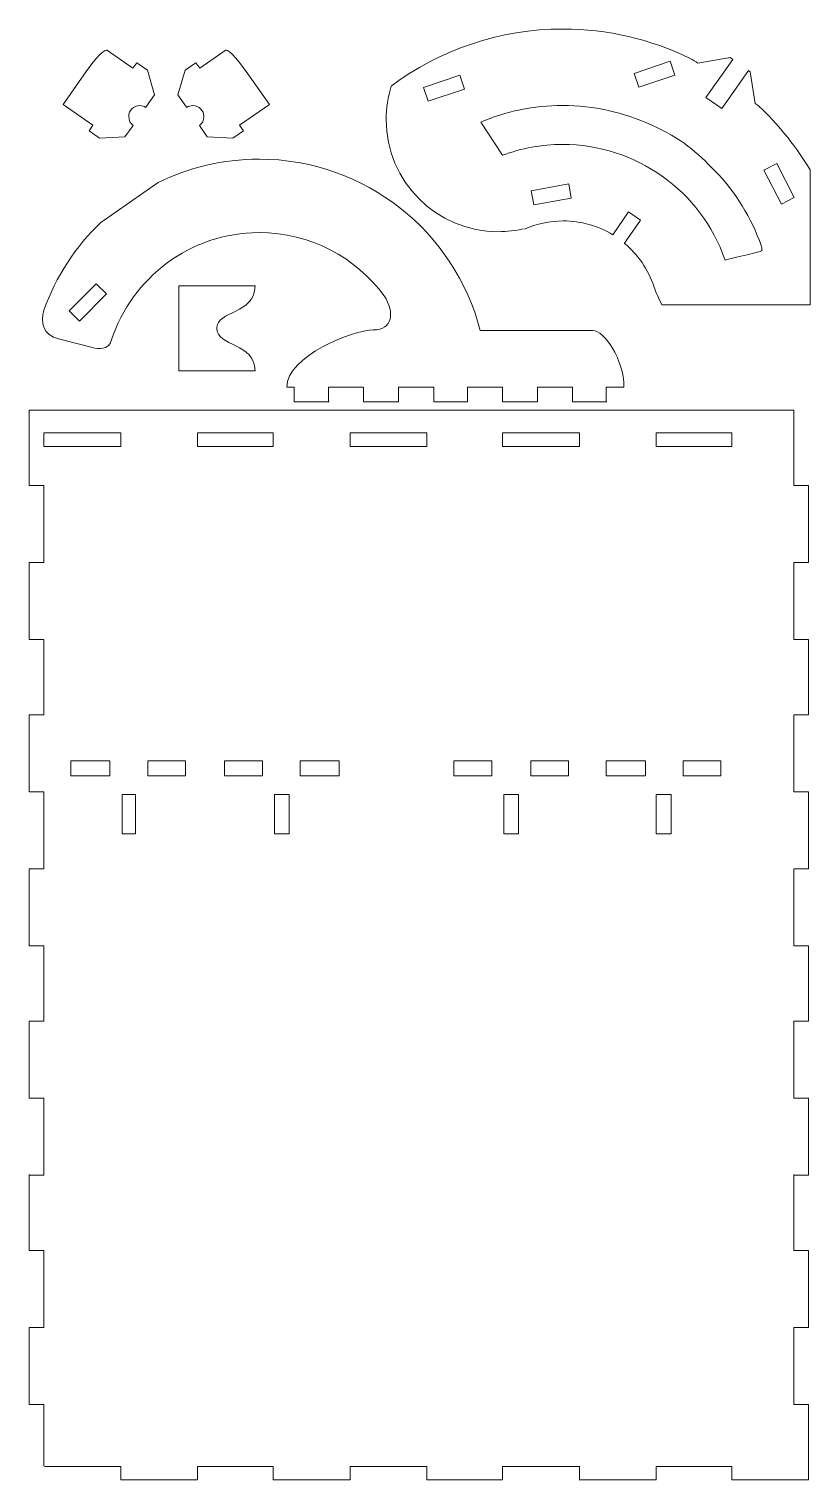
# Model space of a CAD drawing. Header units: millimetres. Extents: x -85 to 85, y -161 to 155.
import ezdxf

# ---------------------------------------------------------------- set-up
doc = ezdxf.new("R2010")
doc.units = ezdxf.units.MM
doc.header["$MEASUREMENT"] = 0
doc.layers.add('Layer 1', color=7, linetype='Continuous')

msp = doc.modelspace()

# ---------------------------------------------------------------- linework, layer by layer
at = {"layer": 'Layer 1', "color": 1, "lineweight": 9}
for points, knots in [([(22.9, 111.96), (21.12, 111.54), (19.27, 111.33), (17.37, 111.33), (17.37, 111.33), (3.88, 111.33), (-7.06, 122.26), (-7.06, 135.76), (-7.06, 135.76), (-7.06, 138.29), (-6.68, 140.73), (-5.96, 143.02), (-5.96, 143.02), (-5.96, 143.02), (-5.99, 143.05), (-5.99, 143.05), (-5.99, 143.05), (4.58, 150.92), (17.62, 155.49), (31.49, 155.49), (31.49, 155.49), (41.2, 155.49), (50.51, 153.33), (59.17, 149.06), (59.17, 149.06), (59.77, 148.76), (60.35, 148.42), (60.89, 148.04), (60.89, 148.04), (60.89, 148.04), (67.89, 149.27), (67.89, 149.27), (67.89, 149.27), (67.89, 149.27), (68.46, 148.86), (68.46, 148.86), (68.46, 148.86), (68.46, 148.86), (65.63, 144.86), (65.63, 144.86), (65.63, 144.86), (65.63, 144.86), (62.63, 140.59), (62.63, 140.59), (62.63, 140.59), (62.63, 140.59), (66.07, 138.16), (66.07, 138.16), (66.07, 138.16), (66.07, 138.16), (69.19, 142.58), (69.19, 142.58), (69.19, 142.58), (69.19, 142.58), (71.91, 146.43), (71.91, 146.43), (71.91, 146.43), (71.91, 146.43), (72.3, 146.16), (72.3, 146.16), (72.3, 146.16), (72.3, 146.16), (73.38, 139.28), (73.38, 139.28), (73.38, 139.28), (73.93, 138.9), (74.4, 138.47), (74.88, 138.01), (74.88, 138.01), (78.94, 134.11), (82.37, 129.66), (85.31, 124.82), (85.31, 124.82), (85.31, 124.82), (85.31, 95.4), (85.31, 95.4), (85.31, 95.4), (85.31, 95.4), (53.05, 95.4), (53.05, 95.4), (53.05, 95.4), (52.31, 96.87), (51.72, 97.97), (51.29, 99.39), (51.29, 99.39), (50.03, 103.13), (47.79, 106.37), (44.91, 108.78), (44.91, 108.78), (44.91, 108.78), (44.91, 108.8), (44.91, 108.8), (44.91, 108.8), (44.91, 108.8), (48.39, 113.85), (48.39, 113.85), (48.39, 113.85), (48.39, 113.85), (45.78, 115.65), (45.78, 115.65), (45.78, 115.65), (45.78, 115.65), (42.34, 110.66), (42.34, 110.66), (42.34, 110.66), (39.15, 112.59), (35.42, 113.68), (31.5, 113.68), (31.5, 113.68), (28.57, 113.68), (25.7, 113.05), (23.08, 111.89)], [0, 0, 0, 0, 0.034483, 0.034483, 0.034483, 0.034483, 0.068966, 0.068966, 0.068966, 0.068966, 0.103448, 0.103448, 0.103448, 0.103448, 0.137931, 0.137931, 0.137931, 0.137931, 0.172414, 0.172414, 0.172414, 0.172414, 0.206897, 0.206897, 0.206897, 0.206897, 0.241379, 0.241379, 0.241379, 0.241379, 0.275862, 0.275862, 0.275862, 0.275862, 0.310345, 0.310345, 0.310345, 0.310345, 0.344828, 0.344828, 0.344828, 0.344828, 0.37931, 0.37931, 0.37931, 0.37931, 0.413793, 0.413793, 0.413793, 0.413793, 0.448276, 0.448276, 0.448276, 0.448276, 0.482759, 0.482759, 0.482759, 0.482759, 0.517241, 0.517241, 0.517241, 0.517241, 0.551724, 0.551724, 0.551724, 0.551724, 0.586207, 0.586207, 0.586207, 0.586207, 0.62069, 0.62069, 0.62069, 0.62069, 0.655172, 0.655172, 0.655172, 0.655172, 0.689655, 0.689655, 0.689655, 0.689655, 0.724138, 0.724138, 0.724138, 0.724138, 0.758621, 0.758621, 0.758621, 0.758621, 0.793103, 0.793103, 0.793103, 0.793103, 0.827586, 0.827586, 0.827586, 0.827586, 0.862069, 0.862069, 0.862069, 0.862069, 0.896552, 0.896552, 0.896552, 0.896552, 0.931034, 0.931034, 0.931034, 0.931034, 1, 1, 1, 1]), ([(-59.41, 138.4), (-59.8, 138.66), (-60.26, 138.81), (-60.76, 138.81), (-60.76, 138.81), (-62.09, 138.81), (-63.17, 137.75), (-63.17, 136.42), (-63.17, 136.42), (-63.17, 135.62), (-62.78, 134.79), (-62.19, 134.49), (-62.19, 134.49), (-62.19, 134.49), (-62.19, 134.49), (-62.19, 134.49), (-62.19, 134.49), (-62.19, 134.49), (-64.03, 131.98), (-64.03, 131.98), (-64.03, 131.98), (-64.03, 131.98), (-64.03, 131.98), (-64.03, 131.98), (-64.03, 131.98), (-64.03, 131.98), (-69.53, 131.71), (-69.53, 131.71), (-69.53, 131.71), (-69.53, 131.71), (-71.82, 133.33), (-71.82, 133.33), (-71.82, 133.33), (-71.82, 133.33), (-70.97, 134.54), (-70.97, 134.54), (-70.97, 134.54), (-70.97, 134.54), (-77.44, 139.08), (-77.44, 139.08), (-77.44, 139.08), (-77.44, 139.08), (-72.43, 146.23), (-72.43, 146.23), (-72.43, 146.23), (-68.75, 151.47), (-67.89, 150.89), (-67.81, 150.81), (-67.81, 150.81), (-67.81, 150.81), (-62.27, 146.93), (-62.27, 146.93), (-62.27, 146.93), (-62.27, 146.93), (-61.42, 148.13), (-61.42, 148.13), (-61.42, 148.13), (-61.42, 148.13), (-59.11, 146.5), (-59.11, 146.5), (-59.11, 146.5), (-59.11, 146.5), (-57.52, 141.13), (-57.52, 141.13), (-57.52, 141.13), (-57.52, 141.13), (-59.41, 138.43), (-59.41, 138.43)], [0, 0, 0, 0, 0.055556, 0.055556, 0.055556, 0.055556, 0.111111, 0.111111, 0.111111, 0.111111, 0.166667, 0.166667, 0.166667, 0.166667, 0.222222, 0.222222, 0.222222, 0.222222, 0.277778, 0.277778, 0.277778, 0.277778, 0.333333, 0.333333, 0.333333, 0.333333, 0.388889, 0.388889, 0.388889, 0.388889, 0.444444, 0.444444, 0.444444, 0.444444, 0.5, 0.5, 0.5, 0.5, 0.555556, 0.555556, 0.555556, 0.555556, 0.611111, 0.611111, 0.611111, 0.611111, 0.666667, 0.666667, 0.666667, 0.666667, 0.722222, 0.722222, 0.722222, 0.722222, 0.777778, 0.777778, 0.777778, 0.777778, 0.833333, 0.833333, 0.833333, 0.833333, 0.888889, 0.888889, 0.888889, 0.888889, 1, 1, 1, 1]), ([(-50.55, 138.4), (-50.16, 138.66), (-49.7, 138.81), (-49.2, 138.81), (-49.2, 138.81), (-47.87, 138.81), (-46.79, 137.75), (-46.79, 136.42), (-46.79, 136.42), (-46.79, 135.62), (-47.17, 134.79), (-47.77, 134.49), (-47.77, 134.49), (-47.77, 134.49), (-47.77, 134.49), (-47.77, 134.49), (-47.77, 134.49), (-47.77, 134.49), (-46.1, 131.98), (-46.1, 131.98), (-46.1, 131.98), (-46.1, 131.98), (-46.1, 131.98), (-46.1, 131.98), (-46.1, 131.98), (-46.1, 131.98), (-40.51, 131.71), (-40.51, 131.71), (-40.51, 131.71), (-40.51, 131.71), (-38.18, 133.33), (-38.18, 133.33), (-38.18, 133.33), (-38.18, 133.33), (-39.01, 134.54), (-39.01, 134.54), (-39.01, 134.54), (-39.01, 134.54), (-32.52, 139.08), (-32.52, 139.08), (-32.52, 139.08), (-32.52, 139.08), (-37.54, 146.23), (-37.54, 146.23), (-37.54, 146.23), (-41.21, 151.47), (-42.07, 150.89), (-42.15, 150.81), (-42.15, 150.81), (-42.15, 150.81), (-47.69, 146.93), (-47.69, 146.93), (-47.69, 146.93), (-47.69, 146.93), (-48.54, 148.13), (-48.54, 148.13), (-48.54, 148.13), (-48.54, 148.13), (-50.85, 146.5), (-50.85, 146.5), (-50.85, 146.5), (-50.85, 146.5), (-52.44, 141.13), (-52.44, 141.13), (-52.44, 141.13), (-52.44, 141.13), (-50.55, 138.43), (-50.55, 138.43)], [0, 0, 0, 0, 0.055556, 0.055556, 0.055556, 0.055556, 0.111111, 0.111111, 0.111111, 0.111111, 0.166667, 0.166667, 0.166667, 0.166667, 0.222222, 0.222222, 0.222222, 0.222222, 0.277778, 0.277778, 0.277778, 0.277778, 0.333333, 0.333333, 0.333333, 0.333333, 0.388889, 0.388889, 0.388889, 0.388889, 0.444444, 0.444444, 0.444444, 0.444444, 0.5, 0.5, 0.5, 0.5, 0.555556, 0.555556, 0.555556, 0.555556, 0.611111, 0.611111, 0.611111, 0.611111, 0.666667, 0.666667, 0.666667, 0.666667, 0.722222, 0.722222, 0.722222, 0.722222, 0.777778, 0.777778, 0.777778, 0.777778, 0.833333, 0.833333, 0.833333, 0.833333, 0.888889, 0.888889, 0.888889, 0.888889, 1, 1, 1, 1]), ([(54.86, 148.45), (54.86, 148.45), (55.87, 145.45), (55.87, 145.45), (55.87, 145.45), (55.87, 145.45), (47.97, 142.8), (47.97, 142.8), (47.97, 142.8), (47.97, 142.8), (46.96, 145.8), (46.96, 145.8), (46.96, 145.8), (46.96, 145.8), (54.86, 148.45), (54.86, 148.45)], [0, 0, 0, 0, 0.2, 0.2, 0.2, 0.2, 0.4, 0.4, 0.4, 0.4, 0.6, 0.6, 0.6, 0.6, 1, 1, 1, 1]), ([(8.98, 145.4), (8.98, 145.4), (9.99, 142.4), (9.99, 142.4), (9.99, 142.4), (9.99, 142.4), (2.09, 139.75), (2.09, 139.75), (2.09, 139.75), (2.09, 139.75), (1.08, 142.75), (1.08, 142.75), (1.08, 142.75), (1.08, 142.75), (8.98, 145.4), (8.98, 145.4)], [0, 0, 0, 0, 0.2, 0.2, 0.2, 0.2, 0.4, 0.4, 0.4, 0.4, 0.6, 0.6, 0.6, 0.6, 1, 1, 1, 1]), ([(18.31, 127.97), (18.31, 127.97), (13.58, 135.2), (13.58, 135.2), (13.58, 135.2), (13.58, 135.2), (13.58, 135.2), (13.58, 135.2), (13.58, 135.2), (18.87, 137.54), (25.11, 138.82), (31.41, 138.82), (31.41, 138.82), (38.16, 138.82), (44.63, 137.4), (50.7, 134.58), (50.7, 134.58), (57.39, 131.69), (60.66, 128.57), (64.6, 124.62), (64.6, 124.62), (69.06, 119.96), (72.54, 114.32), (74.7, 108.29), (74.7, 108.29), (74.8, 107.94), (74.82, 107.69), (74.82, 107.53), (74.82, 107.53), (74.82, 107.34), (74.79, 107.23), (74.77, 107.2), (74.77, 107.2), (74.75, 107.17), (74.58, 107.03), (74.16, 106.93), (74.16, 106.93), (74.06, 106.91), (67.22, 105.27), (66.79, 105.16), (66.79, 105.16), (61.54, 120.26), (47.38, 130.34), (31.34, 130.34), (31.34, 130.34), (26.82, 130.34), (22.42, 129.52), (18.27, 127.97)], [0, 0, 0, 0, 0.076923, 0.076923, 0.076923, 0.076923, 0.153846, 0.153846, 0.153846, 0.153846, 0.230769, 0.230769, 0.230769, 0.230769, 0.307692, 0.307692, 0.307692, 0.307692, 0.384615, 0.384615, 0.384615, 0.384615, 0.461538, 0.461538, 0.461538, 0.461538, 0.538462, 0.538462, 0.538462, 0.538462, 0.615385, 0.615385, 0.615385, 0.615385, 0.692308, 0.692308, 0.692308, 0.692308, 0.769231, 0.769231, 0.769231, 0.769231, 0.846154, 0.846154, 0.846154, 0.846154, 1, 1, 1, 1]), ([(-7.5, 97.37), (-5.12, 93.64), (-5.64, 89.93), (-9.88, 89.93), (-9.88, 89.93), (-14.17, 89.93), (-28.74, 84.23), (-28.74, 77.46), (-28.74, 77.46), (-28.74, 77.46), (-27.08, 77.46), (-27.08, 77.46), (-27.08, 77.46), (-27.08, 77.46), (-27.08, 74.23), (-27.08, 74.23), (-27.08, 74.23), (-27.08, 74.23), (-19.51, 74.23), (-19.51, 74.23), (-19.51, 74.23), (-19.51, 74.23), (-19.64, 74.23), (-19.64, 74.23), (-19.64, 74.23), (-19.64, 74.23), (-19.64, 77.46), (-19.64, 77.46), (-19.64, 77.46), (-19.64, 77.46), (-12, 77.46), (-12, 77.46), (-12, 77.46), (-12, 77.46), (-12, 74.23), (-12, 74.23), (-12, 74.23), (-12, 74.23), (-4.36, 74.23), (-4.36, 74.23), (-4.36, 74.23), (-4.36, 74.23), (-4.36, 77.46), (-4.36, 77.46), (-4.36, 77.46), (-4.36, 77.46), (3.29, 77.46), (3.29, 77.46), (3.29, 77.46), (3.29, 77.46), (3.29, 74.23), (3.29, 74.23), (3.29, 74.23), (3.29, 74.23), (10.64, 74.23), (10.64, 74.23), (10.64, 74.23), (10.64, 74.23), (10.64, 77.46), (10.64, 77.46), (10.64, 77.46), (10.64, 77.46), (18.28, 77.46), (18.28, 77.46), (18.28, 77.46), (18.28, 77.46), (18.28, 74.23), (18.28, 74.23), (18.28, 74.23), (18.28, 74.23), (25.92, 74.23), (25.92, 74.23), (25.92, 74.23), (25.92, 74.23), (25.92, 77.46), (25.92, 77.46), (25.92, 77.46), (25.92, 77.46), (33.57, 77.46), (33.57, 77.46), (33.57, 77.46), (33.57, 77.46), (33.57, 74.23), (33.57, 74.23), (33.57, 74.23), (33.57, 74.23), (41.04, 74.23), (41.04, 74.23), (41.04, 74.23), (41.04, 74.23), (40.92, 74.23), (40.92, 74.23), (40.92, 74.23), (40.92, 74.23), (40.92, 77.46), (40.92, 77.46), (40.92, 77.46), (40.92, 77.46), (44.77, 77.46), (44.77, 77.46), (44.77, 77.46), (44.77, 83.64), (40.36, 89.81), (38.01, 89.81), (38.01, 89.81), (38.01, 89.81), (13.43, 89.81), (13.43, 89.81), (13.43, 89.81), (7.89, 111.27), (-11.59, 127.14), (-34.77, 127.14), (-34.77, 127.14), (-42.65, 127.14), (-50.11, 125.32), (-56.74, 122.06), (-56.74, 122.06), (-56.74, 122.06), (-69.24, 113.36), (-69.24, 113.36), (-69.24, 113.36), (-74.76, 108.06), (-79.05, 101.57), (-81.67, 94.22), (-81.67, 94.22), (-81.67, 94.22), (-81.67, 94.22), (-81.67, 94.22), (-81.67, 94.22), (-82.52, 91.58), (-81.79, 88.75), (-78.46, 87.96), (-78.46, 87.96), (-78.46, 87.96), (-71.08, 86.08), (-71.08, 86.08), (-71.08, 86.08), (-69.79, 85.77), (-67.63, 85.4), (-66.9, 87.75), (-66.9, 87.75), (-66.9, 87.75), (-66.9, 87.75), (-66.9, 87.75), (-66.9, 87.75), (-62.49, 101.28), (-49.77, 111.13), (-34.77, 111.13), (-34.77, 111.13), (-23.57, 111.13), (-13.65, 105.72), (-7.5, 97.34)], [0, 0, 0, 0, 0.025641, 0.025641, 0.025641, 0.025641, 0.051282, 0.051282, 0.051282, 0.051282, 0.076923, 0.076923, 0.076923, 0.076923, 0.102564, 0.102564, 0.102564, 0.102564, 0.128205, 0.128205, 0.128205, 0.128205, 0.153846, 0.153846, 0.153846, 0.153846, 0.179487, 0.179487, 0.179487, 0.179487, 0.205128, 0.205128, 0.205128, 0.205128, 0.230769, 0.230769, 0.230769, 0.230769, 0.25641, 0.25641, 0.25641, 0.25641, 0.282051, 0.282051, 0.282051, 0.282051, 0.307692, 0.307692, 0.307692, 0.307692, 0.333333, 0.333333, 0.333333, 0.333333, 0.358974, 0.358974, 0.358974, 0.358974, 0.384615, 0.384615, 0.384615, 0.384615, 0.410256, 0.410256, 0.410256, 0.410256, 0.435897, 0.435897, 0.435897, 0.435897, 0.461538, 0.461538, 0.461538, 0.461538, 0.487179, 0.487179, 0.487179, 0.487179, 0.512821, 0.512821, 0.512821, 0.512821, 0.538462, 0.538462, 0.538462, 0.538462, 0.564103, 0.564103, 0.564103, 0.564103, 0.589744, 0.589744, 0.589744, 0.589744, 0.615385, 0.615385, 0.615385, 0.615385, 0.641026, 0.641026, 0.641026, 0.641026, 0.666667, 0.666667, 0.666667, 0.666667, 0.692308, 0.692308, 0.692308, 0.692308, 0.717949, 0.717949, 0.717949, 0.717949, 0.74359, 0.74359, 0.74359, 0.74359, 0.769231, 0.769231, 0.769231, 0.769231, 0.794872, 0.794872, 0.794872, 0.794872, 0.820513, 0.820513, 0.820513, 0.820513, 0.846154, 0.846154, 0.846154, 0.846154, 0.871795, 0.871795, 0.871795, 0.871795, 0.897436, 0.897436, 0.897436, 0.897436, 0.923077, 0.923077, 0.923077, 0.923077, 0.948718, 0.948718, 0.948718, 0.948718, 1, 1, 1, 1]), ([(75.25, 124.76), (75.25, 124.76), (78.07, 126.21), (78.07, 126.21), (78.07, 126.21), (78.07, 126.21), (81.88, 118.8), (81.88, 118.8), (81.88, 118.8), (81.88, 118.8), (79.07, 117.35), (79.07, 117.35), (79.07, 117.35), (79.07, 117.35), (75.25, 124.76), (75.25, 124.76)], [0, 0, 0, 0, 0.2, 0.2, 0.2, 0.2, 0.4, 0.4, 0.4, 0.4, 0.6, 0.6, 0.6, 0.6, 1, 1, 1, 1]), ([(32.72, 121.78), (32.72, 121.78), (33.29, 118.67), (33.29, 118.67), (33.29, 118.67), (33.29, 118.67), (25.1, 117.15), (25.1, 117.15), (25.1, 117.15), (25.1, 117.15), (24.52, 120.27), (24.52, 120.27), (24.52, 120.27), (24.52, 120.27), (32.72, 121.78), (32.72, 121.78)], [0, 0, 0, 0, 0.2, 0.2, 0.2, 0.2, 0.4, 0.4, 0.4, 0.4, 0.6, 0.6, 0.6, 0.6, 1, 1, 1, 1]), ([(-73.9, 91.87), (-73.9, 91.87), (-76.14, 94.11), (-76.14, 94.11), (-76.14, 94.11), (-76.14, 94.11), (-70.25, 100), (-70.25, 100), (-70.25, 100), (-70.25, 100), (-68.01, 97.76), (-68.01, 97.76), (-68.01, 97.76), (-68.01, 97.76), (-73.9, 91.87), (-73.9, 91.87)], [0, 0, 0, 0, 0.2, 0.2, 0.2, 0.2, 0.4, 0.4, 0.4, 0.4, 0.6, 0.6, 0.6, 0.6, 1, 1, 1, 1]), ([(-35.64, 80.99), (-35.64, 87.17), (-43.98, 86.32), (-43.98, 90.25), (-43.98, 90.25), (-43.98, 94.18), (-35.64, 93.34), (-35.64, 99.51), (-35.64, 99.51), (-35.64, 99.51), (-43.98, 99.51), (-43.98, 99.51), (-43.98, 99.51), (-43.98, 99.51), (-52.27, 99.51), (-52.27, 99.51), (-52.27, 99.51), (-52.27, 99.51), (-52.27, 80.99), (-52.27, 80.99), (-52.27, 80.99), (-52.27, 80.99), (-43.98, 80.99), (-43.98, 80.99), (-43.98, 80.99), (-43.98, 80.99), (-35.64, 80.99), (-35.64, 80.99)], [0, 0, 0, 0, 0.25, 0.25, 0.25, 0.25, 0.375, 0.375, 0.375, 0.375, 0.5, 0.5, 0.5, 0.5, 0.625, 0.625, 0.625, 0.625, 0.75, 0.75, 0.75, 0.75, 0.875, 0.875, 0.875, 0.875, 1, 1, 1, 1]), ([(-81.67, -157.56), (-81.67, -157.56), (-81.67, -144.19), (-81.67, -144.19), (-81.67, -144.19), (-81.67, -144.19), (-84.9, -144.19), (-84.9, -144.19), (-84.9, -144.19), (-84.9, -144.19), (-84.9, -127.43), (-84.9, -127.43), (-84.9, -127.43), (-84.9, -127.43), (-81.67, -127.43), (-81.67, -127.43), (-81.67, -127.43), (-81.67, -127.43), (-81.67, -110.68), (-81.67, -110.68), (-81.67, -110.68), (-81.67, -110.68), (-84.9, -110.68), (-84.9, -110.68), (-84.9, -110.68), (-84.9, -110.68), (-84.9, -94.09), (-84.9, -94.09), (-84.9, -94.09), (-84.9, -94.09), (-84.9, -94.21), (-84.9, -94.21), (-84.9, -94.21), (-84.9, -94.21), (-81.67, -94.21), (-81.67, -94.21), (-81.67, -94.21), (-81.67, -94.21), (-81.67, -77.46), (-81.67, -77.46), (-81.67, -77.46), (-81.67, -77.46), (-84.9, -77.46), (-84.9, -77.46), (-84.9, -77.46), (-84.9, -77.46), (-84.9, -60.7), (-84.9, -60.7), (-84.9, -60.7), (-84.9, -60.7), (-81.67, -60.7), (-81.67, -60.7), (-81.67, -60.7), (-81.67, -60.7), (-81.67, -44.24), (-81.67, -44.24), (-81.67, -44.24), (-81.67, -44.24), (-84.9, -44.24), (-84.9, -44.24), (-84.9, -44.24), (-84.9, -44.24), (-84.9, -27.48), (-84.9, -27.48), (-84.9, -27.48), (-84.9, -27.48), (-81.67, -27.48), (-81.67, -27.48), (-81.67, -27.48), (-81.67, -27.48), (-81.67, -10.73), (-81.67, -10.73), (-81.67, -10.73), (-81.67, -10.73), (-84.9, -10.73), (-84.9, -10.73), (-84.9, -10.73), (-84.9, -10.73), (-84.9, 6.03), (-84.9, 6.03), (-84.9, 6.03), (-84.9, 6.03), (-81.67, 6.03), (-81.67, 6.03), (-81.67, 6.03), (-81.67, 6.03), (-81.67, 22.49), (-81.67, 22.49), (-81.67, 22.49), (-81.67, 22.49), (-84.9, 22.49), (-84.9, 22.49), (-84.9, 22.49), (-84.9, 22.49), (-84.9, 39.22), (-84.9, 39.22), (-84.9, 39.22), (-84.9, 39.22), (-84.9, 39.25), (-84.9, 39.25), (-84.9, 39.25), (-84.9, 39.25), (-81.67, 39.25), (-81.67, 39.25), (-81.67, 39.25), (-81.67, 39.25), (-81.67, 56), (-81.67, 56), (-81.67, 56), (-81.67, 56), (-84.9, 56), (-84.9, 56), (-84.9, 56), (-84.9, 56), (-84.9, 72.47), (-84.9, 72.47), (-84.9, 72.47), (-84.9, 72.47), (81.78, 72.47), (81.78, 72.47), (81.78, 72.47), (81.78, 72.47), (81.78, 56), (81.78, 56), (81.78, 56), (81.78, 56), (85.01, 56), (85.01, 56), (85.01, 56), (85.01, 56), (85.01, 39.25), (85.01, 39.25), (85.01, 39.25), (85.01, 39.25), (81.78, 39.25), (81.78, 39.25), (81.78, 39.25), (81.78, 39.25), (81.78, 39.22), (81.78, 39.22), (81.78, 39.22), (81.78, 39.22), (81.78, 22.49), (81.78, 22.49), (81.78, 22.49), (81.78, 22.49), (85.01, 22.49), (85.01, 22.49), (85.01, 22.49), (85.01, 22.49), (85.01, 6.03), (85.01, 6.03), (85.01, 6.03), (85.01, 6.03), (81.78, 6.03), (81.78, 6.03), (81.78, 6.03), (81.78, 6.03), (81.78, -10.73), (81.78, -10.73), (81.78, -10.73), (81.78, -10.73), (85.01, -10.73), (85.01, -10.73), (85.01, -10.73), (85.01, -10.73), (85.01, -27.48), (85.01, -27.48), (85.01, -27.48), (85.01, -27.48), (81.78, -27.48), (81.78, -27.48), (81.78, -27.48), (81.78, -27.48), (81.78, -44.24), (81.78, -44.24), (81.78, -44.24), (81.78, -44.24), (85.01, -44.24), (85.01, -44.24), (85.01, -44.24), (85.01, -44.24), (85.01, -60.7), (85.01, -60.7), (85.01, -60.7), (85.01, -60.7), (81.78, -60.7), (81.78, -60.7), (81.78, -60.7), (81.78, -60.7), (81.78, -77.46), (81.78, -77.46), (81.78, -77.46), (81.78, -77.46), (85.01, -77.46), (85.01, -77.46), (85.01, -77.46), (85.01, -77.46), (85.01, -94.21), (85.01, -94.21), (85.01, -94.21), (85.01, -94.21), (81.78, -94.21), (81.78, -94.21), (81.78, -94.21), (81.78, -94.21), (81.78, -94.09), (81.78, -94.09), (81.78, -94.09), (81.78, -94.09), (81.78, -110.68), (81.78, -110.68), (81.78, -110.68), (81.78, -110.68), (85.01, -110.68), (85.01, -110.68), (85.01, -110.68), (85.01, -110.68), (85.01, -127.43), (85.01, -127.43), (85.01, -127.43), (85.01, -127.43), (81.78, -127.43), (81.78, -127.43), (81.78, -127.43), (81.78, -127.43), (81.78, -144.19), (81.78, -144.19), (81.78, -144.19), (81.78, -144.19), (85.01, -144.19), (85.01, -144.19), (85.01, -144.19), (85.01, -144.19), (85.01, -160.65), (85.01, -160.65), (85.01, -160.65), (85.01, -160.65), (68.26, -160.65), (68.26, -160.65), (68.26, -160.65), (68.26, -160.65), (68.26, -157.71), (68.26, -157.71), (68.26, -157.71), (68.26, -157.71), (51.79, -157.71), (51.79, -157.71), (51.79, -157.71), (51.79, -157.71), (51.79, -160.65), (51.79, -160.65), (51.79, -160.65), (51.79, -160.65), (35.03, -160.65), (35.03, -160.65), (35.03, -160.65), (35.03, -160.65), (35.04, -160.65), (35.04, -160.65), (35.04, -160.65), (35.04, -160.65), (35.04, -157.71), (35.04, -157.71), (35.04, -157.71), (35.04, -157.71), (18.28, -157.71), (18.28, -157.71), (18.28, -157.71), (18.28, -157.71), (18.28, -160.65), (18.28, -160.65), (18.28, -160.65), (18.28, -160.65), (1.82, -160.65), (1.82, -160.65), (1.82, -160.65), (1.82, -160.65), (1.82, -157.71), (1.82, -157.71), (1.82, -157.71), (1.82, -157.71), (-14.94, -157.71), (-14.94, -157.71), (-14.94, -157.71), (-14.94, -157.71), (-14.94, -160.65), (-14.94, -160.65), (-14.94, -160.65), (-14.94, -160.65), (-31.69, -160.65), (-31.69, -160.65), (-31.69, -160.65), (-31.69, -160.65), (-31.69, -157.71), (-31.69, -157.71), (-31.69, -157.71), (-31.69, -157.71), (-48.16, -157.71), (-48.16, -157.71), (-48.16, -157.71), (-48.16, -157.71), (-48.16, -160.65), (-48.16, -160.65), (-48.16, -160.65), (-48.16, -160.65), (-64.91, -160.65), (-64.91, -160.65), (-64.91, -160.65), (-64.91, -160.65), (-64.91, -157.71), (-64.91, -157.71), (-64.91, -157.71), (-64.91, -157.71), (-81.52, -157.71), (-81.52, -157.71)], [0, 0, 0, 0, 0.0125, 0.0125, 0.0125, 0.0125, 0.025, 0.025, 0.025, 0.025, 0.0375, 0.0375, 0.0375, 0.0375, 0.05, 0.05, 0.05, 0.05, 0.0625, 0.0625, 0.0625, 0.0625, 0.075, 0.075, 0.075, 0.075, 0.0875, 0.0875, 0.0875, 0.0875, 0.1, 0.1, 0.1, 0.1, 0.1125, 0.1125, 0.1125, 0.1125, 0.125, 0.125, 0.125, 0.125, 0.1375, 0.1375, 0.1375, 0.1375, 0.15, 0.15, 0.15, 0.15, 0.1625, 0.1625, 0.1625, 0.1625, 0.175, 0.175, 0.175, 0.175, 0.1875, 0.1875, 0.1875, 0.1875, 0.2, 0.2, 0.2, 0.2, 0.2125, 0.2125, 0.2125, 0.2125, 0.225, 0.225, 0.225, 0.225, 0.2375, 0.2375, 0.2375, 0.2375, 0.25, 0.25, 0.25, 0.25, 0.2625, 0.2625, 0.2625, 0.2625, 0.275, 0.275, 0.275, 0.275, 0.2875, 0.2875, 0.2875, 0.2875, 0.3, 0.3, 0.3, 0.3, 0.3125, 0.3125, 0.3125, 0.3125, 0.325, 0.325, 0.325, 0.325, 0.3375, 0.3375, 0.3375, 0.3375, 0.35, 0.35, 0.35, 0.35, 0.3625, 0.3625, 0.3625, 0.3625, 0.375, 0.375, 0.375, 0.375, 0.3875, 0.3875, 0.3875, 0.3875, 0.4, 0.4, 0.4, 0.4, 0.4125, 0.4125, 0.4125, 0.4125, 0.425, 0.425, 0.425, 0.425, 0.4375, 0.4375, 0.4375, 0.4375, 0.45, 0.45, 0.45, 0.45, 0.4625, 0.4625, 0.4625, 0.4625, 0.475, 0.475, 0.475, 0.475, 0.4875, 0.4875, 0.4875, 0.4875, 0.5, 0.5, 0.5, 0.5, 0.5125, 0.5125, 0.5125, 0.5125, 0.525, 0.525, 0.525, 0.525, 0.5375, 0.5375, 0.5375, 0.5375, 0.55, 0.55, 0.55, 0.55, 0.5625, 0.5625, 0.5625, 0.5625, 0.575, 0.575, 0.575, 0.575, 0.5875, 0.5875, 0.5875, 0.5875, 0.6, 0.6, 0.6, 0.6, 0.6125, 0.6125, 0.6125, 0.6125, 0.625, 0.625, 0.625, 0.625, 0.6375, 0.6375, 0.6375, 0.6375, 0.65, 0.65, 0.65, 0.65, 0.6625, 0.6625, 0.6625, 0.6625, 0.675, 0.675, 0.675, 0.675, 0.6875, 0.6875, 0.6875, 0.6875, 0.7, 0.7, 0.7, 0.7, 0.7125, 0.7125, 0.7125, 0.7125, 0.725, 0.725, 0.725, 0.725, 0.7375, 0.7375, 0.7375, 0.7375, 0.75, 0.75, 0.75, 0.75, 0.7625, 0.7625, 0.7625, 0.7625, 0.775, 0.775, 0.775, 0.775, 0.7875, 0.7875, 0.7875, 0.7875, 0.8, 0.8, 0.8, 0.8, 0.8125, 0.8125, 0.8125, 0.8125, 0.825, 0.825, 0.825, 0.825, 0.8375, 0.8375, 0.8375, 0.8375, 0.85, 0.85, 0.85, 0.85, 0.8625, 0.8625, 0.8625, 0.8625, 0.875, 0.875, 0.875, 0.875, 0.8875, 0.8875, 0.8875, 0.8875, 0.9, 0.9, 0.9, 0.9, 0.9125, 0.9125, 0.9125, 0.9125, 0.925, 0.925, 0.925, 0.925, 0.9375, 0.9375, 0.9375, 0.9375, 0.95, 0.95, 0.95, 0.95, 0.9625, 0.9625, 0.9625, 0.9625, 0.975, 0.975, 0.975, 0.975, 1, 1, 1, 1]), ([(-81.67, 64.53), (-81.67, 64.53), (-64.91, 64.53), (-64.91, 64.53), (-64.91, 64.53), (-64.91, 64.53), (-64.91, 67.47), (-64.91, 67.47), (-64.91, 67.47), (-64.91, 67.47), (-81.67, 67.47), (-81.67, 67.47), (-81.67, 67.47), (-81.67, 67.47), (-81.67, 64.53), (-81.67, 64.53)], [0, 0, 0, 0, 0.2, 0.2, 0.2, 0.2, 0.4, 0.4, 0.4, 0.4, 0.6, 0.6, 0.6, 0.6, 1, 1, 1, 1]), ([(-48.16, 64.53), (-48.16, 64.53), (-31.69, 64.53), (-31.69, 64.53), (-31.69, 64.53), (-31.69, 64.53), (-31.69, 67.47), (-31.69, 67.47), (-31.69, 67.47), (-31.69, 67.47), (-48.16, 67.47), (-48.16, 67.47), (-48.16, 67.47), (-48.16, 67.47), (-48.16, 64.53), (-48.16, 64.53)], [0, 0, 0, 0, 0.2, 0.2, 0.2, 0.2, 0.4, 0.4, 0.4, 0.4, 0.6, 0.6, 0.6, 0.6, 1, 1, 1, 1]), ([(-14.94, 64.53), (-14.94, 64.53), (1.82, 64.53), (1.82, 64.53), (1.82, 64.53), (1.82, 64.53), (1.82, 67.47), (1.82, 67.47), (1.82, 67.47), (1.82, 67.47), (-14.94, 67.47), (-14.94, 67.47), (-14.94, 67.47), (-14.94, 67.47), (-14.94, 64.53), (-14.94, 64.53)], [0, 0, 0, 0, 0.2, 0.2, 0.2, 0.2, 0.4, 0.4, 0.4, 0.4, 0.6, 0.6, 0.6, 0.6, 1, 1, 1, 1]), ([(18.28, 64.53), (18.28, 64.53), (18.28, 67.47), (18.28, 67.47), (18.28, 67.47), (18.28, 67.47), (35.03, 67.47), (35.03, 67.47), (35.03, 67.47), (35.03, 67.47), (35.04, 67.47), (35.04, 67.47), (35.04, 67.47), (35.04, 67.47), (35.04, 64.53), (35.04, 64.53), (35.04, 64.53), (35.04, 64.53), (18.28, 64.53), (18.28, 64.53)], [0, 0, 0, 0, 0.166667, 0.166667, 0.166667, 0.166667, 0.333333, 0.333333, 0.333333, 0.333333, 0.5, 0.5, 0.5, 0.5, 0.666667, 0.666667, 0.666667, 0.666667, 1, 1, 1, 1]), ([(51.79, 64.53), (51.79, 64.53), (68.26, 64.53), (68.26, 64.53), (68.26, 64.53), (68.26, 64.53), (68.26, 67.47), (68.26, 67.47), (68.26, 67.47), (68.26, 67.47), (51.79, 67.47), (51.79, 67.47), (51.79, 67.47), (51.79, 67.47), (51.79, 64.53), (51.79, 64.53)], [0, 0, 0, 0, 0.2, 0.2, 0.2, 0.2, 0.4, 0.4, 0.4, 0.4, 0.6, 0.6, 0.6, 0.6, 1, 1, 1, 1]), ([(-75.79, -7.2), (-75.79, -7.2), (-67.26, -7.2), (-67.26, -7.2), (-67.26, -7.2), (-67.26, -7.2), (-67.26, -3.97), (-67.26, -3.97), (-67.26, -3.97), (-67.26, -3.97), (-75.79, -3.97), (-75.79, -3.97), (-75.79, -3.97), (-75.79, -3.97), (-75.79, -7.2), (-75.79, -7.2)], [0, 0, 0, 0, 0.2, 0.2, 0.2, 0.2, 0.4, 0.4, 0.4, 0.4, 0.6, 0.6, 0.6, 0.6, 1, 1, 1, 1]), ([(-59.03, -7.2), (-59.03, -7.2), (-50.8, -7.2), (-50.8, -7.2), (-50.8, -7.2), (-50.8, -7.2), (-50.8, -3.97), (-50.8, -3.97), (-50.8, -3.97), (-50.8, -3.97), (-59.03, -3.97), (-59.03, -3.97), (-59.03, -3.97), (-59.03, -3.97), (-59.03, -7.2), (-59.03, -7.2)], [0, 0, 0, 0, 0.2, 0.2, 0.2, 0.2, 0.4, 0.4, 0.4, 0.4, 0.6, 0.6, 0.6, 0.6, 1, 1, 1, 1]), ([(-42.28, -7.2), (-42.28, -7.2), (-34.05, -7.2), (-34.05, -7.2), (-34.05, -7.2), (-34.05, -7.2), (-34.05, -3.97), (-34.05, -3.97), (-34.05, -3.97), (-34.05, -3.97), (-42.28, -3.97), (-42.28, -3.97), (-42.28, -3.97), (-42.28, -3.97), (-42.28, -7.2), (-42.28, -7.2)], [0, 0, 0, 0, 0.2, 0.2, 0.2, 0.2, 0.4, 0.4, 0.4, 0.4, 0.6, 0.6, 0.6, 0.6, 1, 1, 1, 1]), ([(-25.81, -7.2), (-25.81, -7.2), (-17.29, -7.2), (-17.29, -7.2), (-17.29, -7.2), (-17.29, -7.2), (-17.29, -3.97), (-17.29, -3.97), (-17.29, -3.97), (-17.29, -3.97), (-25.81, -3.97), (-25.81, -3.97), (-25.81, -3.97), (-25.81, -3.97), (-25.81, -7.2), (-25.81, -7.2)], [0, 0, 0, 0, 0.2, 0.2, 0.2, 0.2, 0.4, 0.4, 0.4, 0.4, 0.6, 0.6, 0.6, 0.6, 1, 1, 1, 1]), ([(7.7, -7.2), (7.7, -7.2), (15.93, -7.2), (15.93, -7.2), (15.93, -7.2), (15.93, -7.2), (15.93, -3.97), (15.93, -3.97), (15.93, -3.97), (15.93, -3.97), (7.7, -3.97), (7.7, -3.97), (7.7, -3.97), (7.7, -3.97), (7.7, -7.2), (7.7, -7.2)], [0, 0, 0, 0, 0.2, 0.2, 0.2, 0.2, 0.4, 0.4, 0.4, 0.4, 0.6, 0.6, 0.6, 0.6, 1, 1, 1, 1]), ([(24.45, -7.2), (24.45, -7.2), (32.69, -7.2), (32.69, -7.2), (32.69, -7.2), (32.69, -7.2), (32.69, -3.97), (32.69, -3.97), (32.69, -3.97), (32.69, -3.97), (24.45, -3.97), (24.45, -3.97), (24.45, -3.97), (24.45, -3.97), (24.45, -7.2), (24.45, -7.2)], [0, 0, 0, 0, 0.2, 0.2, 0.2, 0.2, 0.4, 0.4, 0.4, 0.4, 0.6, 0.6, 0.6, 0.6, 1, 1, 1, 1]), ([(40.92, -7.2), (40.92, -7.2), (49.44, -7.2), (49.44, -7.2), (49.44, -7.2), (49.44, -7.2), (49.44, -3.97), (49.44, -3.97), (49.44, -3.97), (49.44, -3.97), (40.92, -3.97), (40.92, -3.97), (40.92, -3.97), (40.92, -3.97), (40.92, -7.2), (40.92, -7.2)], [0, 0, 0, 0, 0.2, 0.2, 0.2, 0.2, 0.4, 0.4, 0.4, 0.4, 0.6, 0.6, 0.6, 0.6, 1, 1, 1, 1]), ([(57.67, -7.2), (57.67, -7.2), (65.9, -7.2), (65.9, -7.2), (65.9, -7.2), (65.9, -7.2), (65.9, -3.97), (65.9, -3.97), (65.9, -3.97), (65.9, -3.97), (57.67, -3.97), (57.67, -3.97), (57.67, -3.97), (57.67, -3.97), (57.67, -7.2), (57.67, -7.2)], [0, 0, 0, 0, 0.2, 0.2, 0.2, 0.2, 0.4, 0.4, 0.4, 0.4, 0.6, 0.6, 0.6, 0.6, 1, 1, 1, 1]), ([(-61.68, -11.31), (-61.68, -11.31), (-64.62, -11.31), (-64.62, -11.31), (-64.62, -11.31), (-64.62, -11.31), (-64.62, -19.84), (-64.62, -19.84), (-64.62, -19.84), (-64.62, -19.84), (-61.68, -19.84), (-61.68, -19.84), (-61.68, -19.84), (-61.68, -19.84), (-61.68, -11.31), (-61.68, -11.31)], [0, 0, 0, 0, 0.2, 0.2, 0.2, 0.2, 0.4, 0.4, 0.4, 0.4, 0.6, 0.6, 0.6, 0.6, 1, 1, 1, 1]), ([(-28.17, -11.31), (-28.17, -11.31), (-31.4, -11.31), (-31.4, -11.31), (-31.4, -11.31), (-31.4, -11.31), (-31.4, -19.84), (-31.4, -19.84), (-31.4, -19.84), (-31.4, -19.84), (-28.17, -19.84), (-28.17, -19.84), (-28.17, -19.84), (-28.17, -19.84), (-28.17, -11.31), (-28.17, -11.31)], [0, 0, 0, 0, 0.2, 0.2, 0.2, 0.2, 0.4, 0.4, 0.4, 0.4, 0.6, 0.6, 0.6, 0.6, 1, 1, 1, 1]), ([(21.81, -11.31), (21.81, -11.31), (18.57, -11.31), (18.57, -11.31), (18.57, -11.31), (18.57, -11.31), (18.57, -19.84), (18.57, -19.84), (18.57, -19.84), (18.57, -19.84), (21.81, -19.84), (21.81, -19.84), (21.81, -19.84), (21.81, -19.84), (21.81, -11.31), (21.81, -11.31)], [0, 0, 0, 0, 0.2, 0.2, 0.2, 0.2, 0.4, 0.4, 0.4, 0.4, 0.6, 0.6, 0.6, 0.6, 1, 1, 1, 1]), ([(55.03, -11.31), (55.03, -11.31), (51.79, -11.31), (51.79, -11.31), (51.79, -11.31), (51.79, -11.31), (51.79, -19.84), (51.79, -19.84), (51.79, -19.84), (51.79, -19.84), (55.03, -19.84), (55.03, -19.84), (55.03, -19.84), (55.03, -19.84), (55.03, -11.31), (55.03, -11.31)], [0, 0, 0, 0, 0.2, 0.2, 0.2, 0.2, 0.4, 0.4, 0.4, 0.4, 0.6, 0.6, 0.6, 0.6, 1, 1, 1, 1])]:
    msp.add_open_spline(points, degree=3, knots=knots, dxfattribs=at)

doc.saveas('drawing.dxf')
